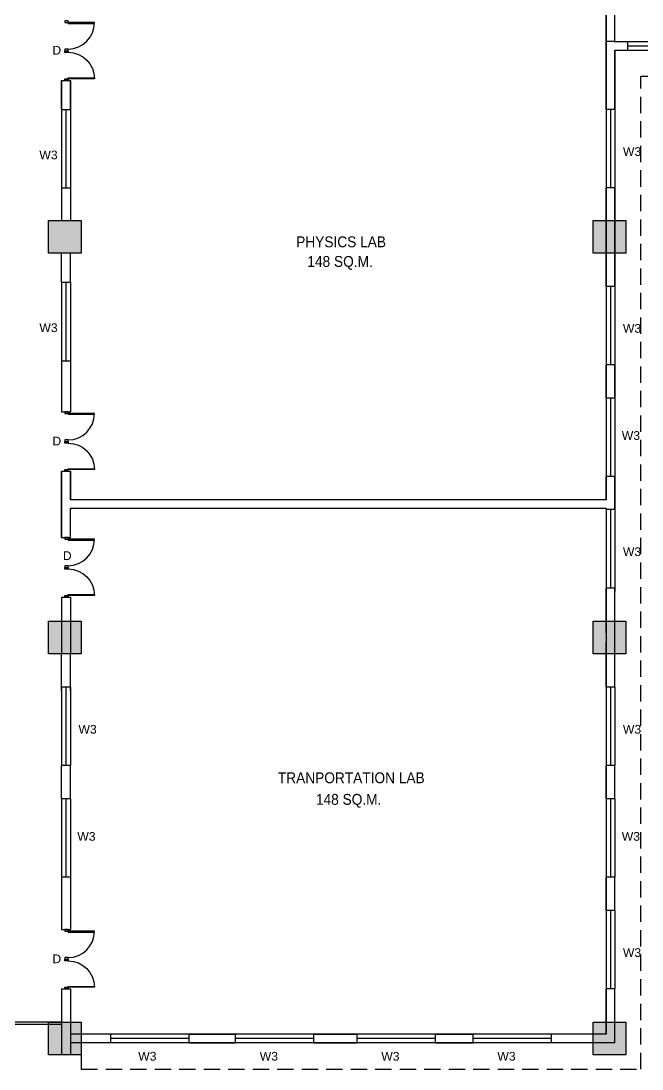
# Model space of a CAD drawing. Extents: x 53439 to 79867, y -144071 to -73305.
# Drawn here: x 61465 to 62891, y -115110 to -112705 of the extents above; entities that cross this region are included whole.
import ezdxf

# ---------------------------------------------------------------- set-up
doc = ezdxf.new("R2010")
doc.units = 0
doc.header["$LTSCALE"] = 0.1
doc.header["$MEASUREMENT"] = 0
doc.linetypes.add('HIDDEN', pattern=[0.375, 0.25, -0.125])
doc.layers.get('0').update_dxf_attribs({"linetype": 'CONTINUOUS'})
for name, color, linetype in [('DOOR', 30, 'CONTINUOUS'), ('LAYER4', 130, 'CONTINUOUS'), ('TEXT', 7, 'CONTINUOUS'), ('THIN_HA', 253, 'CONTINUOUS'), ('WALL', 6, 'CONTINUOUS'), ('WIN', 102, 'CONTINUOUS')]:
    doc.layers.add(name, color=color, linetype=linetype)
doc.styles.add('DIM', font='arial.ttf', dxfattribs={"width": 0.7, "height": 1})
doc.styles.add('DUTCH', font='arial.ttf')

# ---------------------------------------------------------------- blocks, each defined once
blk = doc.blocks.new('HHRH')
at = {"layer": 'THIN_HA', "linetype": 'CONTINUOUS', "ltscale": 0.1}
blk.add_hatch(color=2, dxfattribs=at).paths.add_polyline_path([(-6923.03, -1177.102), (-6922.28, -1177.102), (-6922.28, -1177.852), (-6923.03, -1177.852)])
at = {"layer": 'THIN_HA', "color": 2, "linetype": 'CONTINUOUS', "ltscale": 0.1}
blk.add_lwpolyline([(-6923.03, -1177.102), (-6922.28, -1177.102), (-6922.28, -1177.852), (-6923.03, -1177.852)], close=True, dxfattribs=at)
blk = doc.blocks.new('HYTYH')
at = {"layer": 'THIN_HA', "color": 2, "linetype": 'CONTINUOUS'}
for p in [(22.875, 18.4), (35.375, 18.4), (22.875, 9.2), (35.375, 9.2), (22.875, 0), (35.375, 0)]:
    blk.add_blockref('HHRH', p, dxfattribs=at)
blk = doc.blocks.new('A$C764D24B9')
at = {"layer": 'DOOR'}
for points in [[(0.056, 0.111), (0.083, 0.111), (0.083, 1), (0.056, 1)], [(0, 0), (0.056, 0), (0.056, 0.111), (0, 0.111)], [(0.944, 0), (1, 0), (1, 0.111), (0.944, 0.111)]]:
    blk.add_lwpolyline(points, close=True, dxfattribs=at)
blk.add_arc((0.056, 0.111), 0.889, 0, 90, dxfattribs=at)

msp = doc.modelspace()

# ---------------------------------------------------------------- linework, layer by layer
at = {"layer": 'DOOR', "linetype": 'HIDDEN', "ltscale": 1500}
for p, q in [((62888.54, -115110.25), (62888.54, -112831.92)), ((62888.54, -112831.92), (63065.11, -112831.92)), ((61528.54, -115002.75, 0), (61498.54, -115002.75, 0)), ((61603.54, -115077.75), (61603.54, -115110.25)), ((61603.54, -115110.25), (62888.54, -115110.25))]:
    msp.add_line(p, q, dxfattribs=at)
at = {"layer": 'LAYER4', "linetype": 'CONTINUOUS', "ltscale": 0.1}
for points in [[(61558.54, -115002.75), (61363.54, -115002.75)], [(61558.54, -115007.75), (61363.54, -115007.75)]]:
    msp.add_lwpolyline(points, dxfattribs=at)
at = {"layer": 'WALL', "linetype": 'CONTINUOUS', "ltscale": 0.1}
for p, q in [((62828.54, -112751.92, 0), (62828.54, -112576.92, 0)), ((62808.54, -112908.17, 0), (62808.54, -112596.92, 0)), ((62828.54, -112751.92, 0), (62808.54, -112751.92, 0)), ((62826.04, -112751.92, 0), (62857.99, -112751.92, 0)), ((62857.99, -112751.92, 0), (62857.99, -112771.92, 0)), ((62828.54, -112908.17, 0), (62828.54, -112771.92, 0)), ((62828.54, -112771.92, 0), (62828.54, -112908.17, 0)), ((62828.54, -112771.92, 0), (62828.54, -112908.17, 0)), ((62828.54, -112771.92, 0), (62857.99, -112771.92, 0)), ((61558.54, -112841.32, 0), (61558.54, -112908.17)), ((61558.54, -112841.32, 0), (61558.54, -112908.17)), ((61558.54, -112841.32), (61558.54, -112908.17, 0)), ((61558.54, -112908.17, 0), (61558.54, -112841.32)), ((61558.54, -112908.17, 0), (61558.54, -112841.32)), ((61558.54, -112908.17, 0), (61558.54, -112841.32)), ((61578.54, -112841.32), (61578.54, -112908.17)), ((61578.54, -112841.32), (61578.54, -112908.17)), ((61578.54, -112841.32, 0), (61578.54, -112908.17, 0)), ((61578.54, -112908.17, 0), (61578.54, -112841.32, 0)), ((61578.54, -112908.17, 0), (61578.54, -112841.32, 0)), ((61578.54, -112908.17, 0), (61578.54, -112841.32, 0)), ((61558.54, -112908.17), (61578.54, -112908.17)), ((62828.54, -112908.17, 0), (62808.54, -112908.17, 0)), ((61558.54, -113088.17), (61558.54, -113162.75)), ((61558.54, -113088.17), (61558.54, -113162.75)), ((61558.54, -113088.17), (61578.54, -113088.17)), ((61578.54, -113088.17), (61578.54, -113162.75)), ((61578.54, -113088.17), (61578.54, -113162.75)), ((62808.54, -113314, 0), (62808.54, -113088.17, 0)), ((62808.54, -113314, 0), (62808.54, -113088.17, 0)), ((62808.54, -113314), (62808.54, -113088.17)), ((62828.54, -113088.17, 0), (62808.54, -113088.17, 0)), ((62828.54, -113314, 0), (62828.54, -113088.17, 0)), ((62828.54, -113088.17, 0), (62828.54, -113314, 0)), ((62828.54, -113088.17, 0), (62828.54, -113314, 0)), ((62828.54, -113314, 0), (62828.54, -113088.17, 0)), ((62828.54, -113088.17, 0), (62828.54, -113314, 0)), ((62828.54, -113088.17, 0), (62828.54, -113314, 0)), ((62828.54, -113314), (62828.54, -113088.17)), ((61558.54, -113267.75), (61558.54, -113237.75)), ((61558.54, -113304.61), (61558.54, -113237.75)), ((61578.54, -113267.75), (61578.54, -113237.75)), ((61578.54, -113304.61), (61578.54, -113237.75)), ((61558.54, -113304.61), (61578.54, -113304.61)), ((62828.54, -113314, 0), (62808.54, -113314, 0)), ((61558.54, -113417.75), (61558.54, -113601.93)), ((61558.54, -113432.75), (61558.54, -113601.93)), ((61578.54, -113417.75), (61578.54, -113601.93)), ((61578.54, -113432.75), (61578.54, -113601.93)), ((61558.54, -113484.61), (61578.54, -113484.61)), ((62808.54, -113570.25, 0), (62808.54, -113494, 0)), ((62808.54, -113570.25, 0), (62808.54, -113494, 0)), ((62808.54, -113570.25), (62808.54, -113494)), ((62808.54, -113570.25), (62808.54, -113494)), ((62828.54, -113494, 0), (62808.54, -113494, 0)), ((62828.54, -113570.25, 0), (62828.54, -113494, 0)), ((62828.54, -113494, 0), (62828.54, -113570.25, 0)), ((62828.54, -113570.25, 0), (62828.54, -113494, 0)), ((62828.54, -113570.25, 0), (62828.54, -113494, 0)), ((62828.54, -113494, 0), (62828.54, -113570.25, 0)), ((62828.54, -113570.25, 0), (62828.54, -113494, 0)), ((62828.54, -113570.25), (62828.54, -113494)), ((62828.54, -113570.25), (62828.54, -113494)), ((62828.54, -113538.23, 0), (62828.54, -113494, 0)), ((62828.54, -113538.23, 0), (62828.54, -113494, 0)), ((62828.54, -113538.23, 0), (62828.54, -113494, 0)), ((62828.54, -113570.25, 0), (62808.54, -113570.25, 0)), ((62828.54, -113561.47, 0), (62828.54, -113570.25, 0)), ((62828.54, -113561.47, 0), (62828.54, -113570.25, 0)), ((61558.54, -113738.3), (61558.54, -113890.69)), ((61558.54, -113738.3), (61558.54, -113890.69)), ((61558.54, -113738.3, 0), (61558.54, -113890.69, 0)), ((61558.54, -113890.69, 0), (61558.54, -113738.3, 0)), ((61558.54, -113890.69, 0), (61558.54, -113738.3, 0)), ((61578.54, -113738.3), (61578.54, -113803.59)), ((61578.54, -113738.3), (61578.54, -113803.59)), ((61578.54, -113738.3, 0), (61578.54, -113803.59, 0)), ((61578.54, -113803.59, 0), (61578.54, -113738.3, 0)), ((61578.54, -113803.59, 0), (61578.54, -113738.3, 0)), ((62808.54, -113803.59, 0), (62808.54, -113750.25, 0)), ((62808.54, -113803.59, 0), (62808.54, -113750.25, 0)), ((62808.54, -113803.59), (62808.54, -113750.25)), ((62808.54, -113803.59), (62808.54, -113750.25)), ((62828.54, -113750.25, 0), (62808.54, -113750.25, 0)), ((62828.54, -113826.5, 0), (62828.54, -113750.25, 0)), ((62828.54, -113750.25, 0), (62828.54, -113826.5, 0)), ((62828.54, -113750.25, 0), (62828.54, -113826.5, 0)), ((62828.54, -113826.5, 0), (62828.54, -113750.25, 0)), ((62828.54, -113826.5, 0), (62828.54, -113750.25, 0)), ((62828.54, -113750.25, 0), (62828.54, -113826.5, 0)), ((62828.54, -113750.25, 0), (62828.54, -113826.5, 0)), ((62828.54, -113826.5, 0), (62828.54, -113750.25, 0)), ((62828.54, -113826.5), (62828.54, -113750.25)), ((62828.54, -113826.5), (62828.54, -113750.25)), ((61578.54, -113823.59), (61578.54, -113826.5)), ((61578.54, -113823.59), (61578.54, -113826.5)), ((61578.54, -113823.59, 0), (61578.54, -113826.5, 0)), ((61578.54, -113826.5, 0), (61578.54, -113823.59, 0)), ((61578.54, -113890.69, 0), (61578.54, -113823.59, 0)), ((62808.54, -113826.5, 0), (62808.54, -113823.59, 0)), ((62808.54, -113826.5, 0), (62808.54, -113823.59, 0)), ((62808.54, -113826.5), (62808.54, -113823.59)), ((62808.54, -113826.5), (62808.54, -113823.59)), ((62828.54, -113826.5, 0), (62808.54, -113826.5, 0)), ((62808.54, -114110.25, 0), (62808.54, -114006.5, 0)), ((62828.54, -114006.5, 0), (62808.54, -114006.5, 0)), ((62828.54, -114234, 0), (62828.54, -114006.5, 0)), ((62828.54, -114006.5, 0), (62828.54, -114014.42, 0)), ((62828.54, -114006.5, 0), (62828.54, -114014.42, 0)), ((62828.54, -114006.5, 0), (62828.54, -114014.42, 0)), ((62828.54, -114006.5, 0), (62828.54, -114014.42, 0)), ((61558.54, -114027.05), (61558.54, -114157.75)), ((61558.54, -114027.05), (61558.54, -114157.75)), ((61578.54, -114027.05), (61578.54, -114157.75)), ((61578.54, -114027.05), (61578.54, -114157.75)), ((62808.54, -114234, 0), (62808.54, -114130.25, 0)), ((61558.54, -114187.75), (61558.54, -114157.75)), ((61558.54, -114242.08), (61558.54, -114157.75)), ((61578.54, -114187.75), (61578.54, -114157.75)), ((61578.54, -114242.08), (61578.54, -114157.75)), ((61578.54, -114234), (61558.54, -114234)), ((62828.54, -114234, 0), (62808.54, -114234, 0)), ((61558.54, -114490.25, 0), (61558.54, -114414, 0)), ((61558.54, -114490.25, 0), (61558.54, -114414, 0)), ((61578.54, -114414), (61558.54, -114414)), ((61578.54, -114490.25, 0), (61578.54, -114414, 0)), ((61578.54, -114490.25, 0), (61578.54, -114414, 0)), ((61578.54, -114490.25, 0), (61578.54, -114414, 0)), ((61578.54, -114458.23, 0), (61578.54, -114414, 0)), ((61578.54, -114458.23, 0), (61578.54, -114414, 0)), ((62808.54, -114490.25, 0), (62808.54, -114414, 0)), ((62808.54, -114490.25, 0), (62808.54, -114414, 0)), ((62828.54, -114414, 0), (62808.54, -114414, 0)), ((62828.54, -114490.25, 0), (62828.54, -114414, 0)), ((62828.54, -114490.25, 0), (62828.54, -114414, 0)), ((62828.54, -114490.25), (62828.54, -114414)), ((62828.54, -114458.23, 0), (62828.54, -114414, 0)), ((62828.54, -114458.23, 0), (62828.54, -114414, 0)), ((61578.54, -114490.25), (61558.54, -114490.25)), ((62828.54, -114490.25, 0), (62808.54, -114490.25, 0)), ((61558.54, -114670.25), (61558.54, -114790.14)), ((61578.54, -114670.25), (61558.54, -114670.25)), ((61578.54, -114670.25), (61578.54, -114790.14)), ((62808.54, -114746.5, 0), (62808.54, -114670.25, 0)), ((62808.54, -114746.5, 0), (62808.54, -114670.25, 0)), ((62828.54, -114670.25, 0), (62808.54, -114670.25, 0)), ((62828.54, -114746.5, 0), (62828.54, -114670.25, 0)), ((62828.54, -114746.5, 0), (62828.54, -114670.25, 0)), ((62828.54, -114746.5, 0), (62808.54, -114746.5, 0)), ((61558.54, -114926.5), (61558.54, -115077.75)), ((61578.54, -114926.5), (61578.54, -115077.75)), ((62808.54, -115030.25, 0), (62808.54, -114926.5, 0)), ((62808.54, -115030.25, 0), (62808.54, -114926.5, 0)), ((62828.54, -114926.5, 0), (62808.54, -114926.5, 0)), ((62828.54, -115050.25, 0), (62828.54, -114926.5, 0)), ((62828.54, -115050.25, 0), (62828.54, -114926.5, 0)), ((61671.28, -115030.25), (61578.54, -115030.25)), ((61671.28, -115030.25, 0), (61578.54, -115030.25, 0)), ((61671.28, -115030.25, 0), (61608.54, -115030.25, 0)), ((61671.28, -115030.25), (61628.54, -115030.25)), ((61671.28, -115050.25, 0), (61671.28, -115030.25, 0)), ((61957.78, -115030.25, 0), (61851.28, -115030.25, 0)), ((61957.78, -115030.25, 0), (61851.28, -115030.25, 0)), ((61957.78, -115030.25, 0), (61851.28, -115030.25, 0)), ((61957.78, -115030.25, 0), (61851.28, -115030.25, 0)), ((61851.28, -115030.25, 0), (61957.78, -115030.25, 0)), ((61851.28, -115030.25, 0), (61957.78, -115030.25, 0)), ((61851.28, -115050.25, 0), (61851.28, -115030.25, 0)), ((61957.78, -115050.25), (61957.78, -115030.25)), ((62236.78, -115030.25, 0), (62137.78, -115030.25, 0)), ((62236.78, -115030.25, 0), (62137.78, -115030.25, 0)), ((62236.78, -115030.25, 0), (62137.78, -115030.25, 0)), ((62236.78, -115030.25, 0), (62137.78, -115030.25, 0)), ((62137.78, -115030.25, 0), (62236.78, -115030.25, 0)), ((62137.78, -115030.25, 0), (62236.78, -115030.25, 0)), ((62137.78, -115050.25), (62137.78, -115030.25)), ((62236.78, -115050.25), (62236.78, -115030.25)), ((62503.28, -115030.25, 0), (62416.78, -115030.25, 0)), ((62503.28, -115030.25, 0), (62416.78, -115030.25, 0)), ((62503.28, -115030.25, 0), (62416.78, -115030.25, 0)), ((62503.28, -115030.25, 0), (62416.78, -115030.25, 0)), ((62416.78, -115030.25, 0), (62503.28, -115030.25, 0)), ((62416.78, -115030.25, 0), (62503.28, -115030.25, 0)), ((62416.78, -115050.25), (62416.78, -115030.25)), ((62503.28, -115050.25), (62503.28, -115030.25)), ((62808.54, -115030.25, 0), (62683.28, -115030.25, 0)), ((62808.54, -115030.25, 0), (62683.28, -115030.25, 0)), ((62808.54, -115030.25, 0), (62683.28, -115030.25, 0)), ((62808.54, -115030.25, 0), (62683.28, -115030.25, 0)), ((62683.28, -115050.25), (62683.28, -115030.25)), ((61671.28, -115050.25), (61578.54, -115050.25)), ((61671.28, -115050.25), (61578.54, -115050.25)), ((61671.28, -115050.25, 0), (61578.54, -115050.25, 0)), ((61671.28, -115050.25), (61608.54, -115050.25)), ((61671.28, -115050.25, 0), (61608.54, -115050.25, 0)), ((61671.28, -115050.25), (61628.54, -115050.25)), ((61957.78, -115050.25, 0), (61851.28, -115050.25, 0)), ((61957.78, -115050.25, 0), (61851.28, -115050.25, 0)), ((61957.78, -115050.25, 0), (61851.28, -115050.25, 0)), ((61957.78, -115050.25, 0), (61851.28, -115050.25, 0)), ((61957.78, -115050.25, 0), (61851.28, -115050.25, 0)), ((61957.78, -115050.25, 0), (61851.28, -115050.25, 0)), ((61851.28, -115050.25, 0), (61957.78, -115050.25, 0)), ((61851.28, -115050.25, 0), (61957.78, -115050.25, 0)), ((61851.28, -115050.25, 0), (61957.78, -115050.25, 0)), ((62236.78, -115050.25, 0), (62137.78, -115050.25, 0)), ((62236.78, -115050.25, 0), (62137.78, -115050.25, 0)), ((62236.78, -115050.25, 0), (62137.78, -115050.25, 0)), ((62236.78, -115050.25, 0), (62137.78, -115050.25, 0)), ((62236.78, -115050.25, 0), (62137.78, -115050.25, 0)), ((62236.78, -115050.25, 0), (62137.78, -115050.25, 0)), ((62137.78, -115050.25, 0), (62236.78, -115050.25, 0)), ((62137.78, -115050.25, 0), (62236.78, -115050.25, 0)), ((62137.78, -115050.25, 0), (62236.78, -115050.25, 0)), ((62503.28, -115050.25, 0), (62416.78, -115050.25, 0)), ((62503.28, -115050.25, 0), (62416.78, -115050.25, 0)), ((62503.28, -115050.25, 0), (62416.78, -115050.25, 0)), ((62503.28, -115050.25, 0), (62416.78, -115050.25, 0)), ((62503.28, -115050.25, 0), (62416.78, -115050.25, 0)), ((62503.28, -115050.25, 0), (62416.78, -115050.25, 0)), ((62416.78, -115050.25, 0), (62503.28, -115050.25, 0)), ((62416.78, -115050.25, 0), (62503.28, -115050.25, 0)), ((62416.78, -115050.25, 0), (62503.28, -115050.25, 0)), ((62813.54, -115050.25, 0), (62683.28, -115050.25, 0)), ((62828.54, -115050.25, 0), (62683.28, -115050.25, 0)), ((62813.54, -115050.25, 0), (62683.28, -115050.25, 0)), ((62828.54, -115050.25, 0), (62683.28, -115050.25, 0))]:
    msp.add_line(p, q, dxfattribs=at)
at = {"layer": 'WALL', "color": 6, "linetype": 'CONTINUOUS', "ltscale": 0.1}
for p, q in [((62808.54, -112596.92, 0), (62808.54, -113803.59, 0)), ((61558.54, -112841.32), (61578.54, -112841.32)), ((61558.54, -113601.93), (61578.54, -113601.93)), ((61558.54, -113738.3), (61578.54, -113738.3)), ((62808.54, -113803.59, 0), (61578.54, -113803.59)), ((62808.54, -113823.59, 0), (61578.54, -113823.59)), ((62808.54, -113823.59, 0), (62808.54, -115030.25, 0)), ((61558.54, -113890.69), (61578.54, -113890.69)), ((61558.54, -114027.05), (61578.54, -114027.05)), ((61558.54, -114790.14), (61578.54, -114790.14)), ((61558.54, -114926.5), (61578.54, -114926.5))]:
    msp.add_line(p, q, dxfattribs=at)
at = {"layer": 'WALL', "linetype": 'CONTINUOUS', "ltscale": 0.1}
for points in [[(61558.54, -112908.17), (61578.54, -112908.17)], [(62828.54, -112908.17), (62808.54, -112908.17)], [(61558.54, -113088.17), (61578.54, -113088.17)], [(62828.54, -113088.17), (62808.54, -113088.17)], [(61558.54, -113304.61), (61578.54, -113304.61)], [(62828.54, -113314), (62808.54, -113314)], [(61558.54, -113484.61), (61578.54, -113484.61)], [(62828.54, -113494), (62808.54, -113494)], [(62828.54, -113570.25), (62808.54, -113570.25)], [(62828.54, -113750.25), (62808.54, -113750.25)], [(62828.54, -113826.5), (62808.54, -113826.5)], [(62828.54, -114006.5), (62808.54, -114006.5)], [(62828.54, -114234), (62808.54, -114234)], [(62828.54, -114414), (62808.54, -114414)], [(62828.54, -114490.25), (62808.54, -114490.25)], [(62828.54, -114670.25), (62808.54, -114670.25)], [(62828.54, -114746.5), (62808.54, -114746.5)], [(62828.54, -114926.5), (62808.54, -114926.5)], [(61671.28, -115050.25), (61671.28, -115030.25)], [(61851.28, -115050.25), (61851.28, -115030.25)], [(61957.78, -115050.25), (61957.78, -115030.25)], [(62137.78, -115050.25), (62137.78, -115030.25)], [(62236.78, -115050.25), (62236.78, -115030.25)], [(62416.78, -115050.25), (62416.78, -115030.25)], [(62503.28, -115050.25), (62503.28, -115030.25)]]:
    msp.add_lwpolyline(points, dxfattribs=at)
at = {"layer": 'WALL', "linetype": 'CONTINUOUS', "ltscale": 0.1, "elevation": 0}
for points in [[(61578.54, -114234), (61558.54, -114234)], [(61578.54, -114414), (61558.54, -114414)], [(61578.54, -114490.25), (61558.54, -114490.25)], [(61578.54, -114670.25), (61558.54, -114670.25)]]:
    msp.add_lwpolyline(points, dxfattribs=at)
at = {"layer": 'WIN'}
for p, q in [((62857.99, -112751.92), (63050.49, -112751.92)), ((62857.99, -112761.92), (63050.49, -112761.92)), ((62857.99, -112771.92), (63050.49, -112771.92)), ((61558.54, -112908.17), (61558.54, -113088.17)), ((61568.54, -112908.17), (61568.54, -113088.17)), ((61578.54, -112908.17), (61578.54, -113088.17)), ((62808.54, -112908.17, 0), (62808.54, -113088.17, 0)), ((62818.54, -112908.17, 0), (62818.54, -113088.17, 0)), ((62828.54, -112908.17, 0), (62828.54, -113088.17, 0)), ((61558.54, -113304.61), (61558.54, -113484.61)), ((61568.54, -113304.61), (61568.54, -113484.61)), ((61578.54, -113304.61), (61578.54, -113484.61)), ((62808.54, -113314, 0), (62808.54, -113494, 0)), ((62818.54, -113314, 0), (62818.54, -113494, 0)), ((62828.54, -113314, 0), (62828.54, -113494, 0)), ((62808.54, -113570.25, 0), (62808.54, -113750.25, 0)), ((62818.54, -113570.25, 0), (62818.54, -113750.25, 0)), ((62828.54, -113570.25, 0), (62828.54, -113750.25, 0)), ((62808.54, -113826.5, 0), (62808.54, -114006.5, 0)), ((62818.54, -113826.5, 0), (62818.54, -114006.5, 0)), ((62828.54, -113826.5, 0), (62828.54, -114006.5, 0)), ((61558.54, -114234), (61558.54, -114414)), ((61568.54, -114234), (61568.54, -114414)), ((61578.54, -114234), (61578.54, -114414)), ((62808.54, -114234, 0), (62808.54, -114414, 0)), ((62818.54, -114234, 0), (62818.54, -114414, 0)), ((62828.54, -114234, 0), (62828.54, -114414, 0)), ((61558.54, -114490.25), (61558.54, -114670.25)), ((61568.54, -114490.25), (61568.54, -114670.25)), ((61578.54, -114490.25), (61578.54, -114670.25)), ((62808.54, -114490.25, 0), (62808.54, -114670.25, 0)), ((62818.54, -114490.25, 0), (62818.54, -114670.25, 0)), ((62828.54, -114490.25, 0), (62828.54, -114670.25, 0)), ((62808.54, -114746.5, 0), (62808.54, -114926.5, 0)), ((62818.54, -114746.5, 0), (62818.54, -114926.5, 0)), ((62828.54, -114746.5, 0), (62828.54, -114926.5, 0)), ((61851.28, -115030.25, 0), (61671.28, -115030.25, 0)), ((61851.28, -115040.25, 0), (61671.28, -115040.25, 0)), ((62137.78, -115030.25), (61957.78, -115030.25)), ((62137.78, -115040.25), (61957.78, -115040.25)), ((62416.78, -115030.25), (62236.78, -115030.25)), ((62416.78, -115040.25), (62236.78, -115040.25)), ((62683.28, -115030.25), (62503.28, -115030.25)), ((62683.28, -115040.25), (62503.28, -115040.25)), ((61851.28, -115050.25, 0), (61671.28, -115050.25, 0)), ((62137.78, -115050.25), (61957.78, -115050.25)), ((62416.78, -115050.25), (62236.78, -115050.25)), ((62683.28, -115050.25), (62503.28, -115050.25))]:
    msp.add_line(p, q, dxfattribs=at)

# ---------------------------------------------------------------- block references
at = {"layer": 'THIN_HA', "color": 2, "linetype": 'CONTINUOUS', "xscale": 100, "yscale": 100, "zscale": 100}
msp.add_blockref('HYTYH', (751544.01, 2707.49), dxfattribs=at)
at = {"layer": 'WALL', "linetype": 'CONTINUOUS', "ltscale": 0.1, "extrusion": (0, 0, -1), "xscale": -68.1818181827839, "yscale": 68.1818181827839, "zscale": -68.1818181827839, "rotation": 90}
for p in [(-61565.83, -112704.95, 0), (-61565.83, -113601.93, 0), (-61565.83, -113890.69, 0), (-61565.83, -114790.14, 0)]:
    msp.add_blockref('A$C764D24B9', p, dxfattribs=at)
at = {"layer": 'WALL', "linetype": 'CONTINUOUS', "ltscale": 0.1, "xscale": -68.1818181827839, "yscale": 68.1818181827839, "zscale": 68.181818182769, "rotation": 270}
for p in [(61565.83, -112841.32, 0), (61565.83, -113738.3, 0), (61565.83, -114027.05, 0), (61565.83, -114926.5, 0)]:
    msp.add_blockref('A$C764D24B9', p, dxfattribs=at)

# ---------------------------------------------------------------- texts
at = {"style": 'DIM'}
for s, p in [('D', (61537.34, -112782.12, 0)), ('W3', (62847.18, -113014.67, 0)), ('W3', (61507.44, -113022.47, 0)), ('W3', (61507.44, -113418.91, 0)), ('W3', (62847.18, -113420.51, 0)), ('W3', (62844.57, -113666.31, 0)), ('D', (61537.34, -113679.09, 0)), ('W3', (62847.18, -113933.01, 0)), ('D', (61561.36, -113942.05, 0)), ('W3', (61597.18, -114340.51)), ('W3', (62847.18, -114340.51, 0)), ('W3', (61594.57, -114586.31)), ('W3', (62844.57, -114586.31, 0)), ('D', (61537.34, -114867.3, 0)), ('W3', (62847.18, -114853.01, 0)), ('W3', (61734.38, -115090.97)), ('W3', (62013.38, -115090.97)), ('W3', (62292.38, -115090.97)), ('W3', (62558.88, -115090.97))]:
    msp.add_text(s, height=20, dxfattribs=at).set_placement(p)
at = {"layer": 'TEXT', "style": 'DUTCH', "width": 0.9}
for s, p in [('PHYSICS LAB', (62097.12, -113224.35)), ('148 SQ.M.', (62122.69, -113269.35)), ('TRANPORTATION LAB', (62055.02, -114454.37, 0)), ('148 SQ.M.', (62142.42, -114503.86, 0))]:
    msp.add_text(s, height=25, dxfattribs=at).set_placement(p)

doc.saveas('drawing.dxf')
